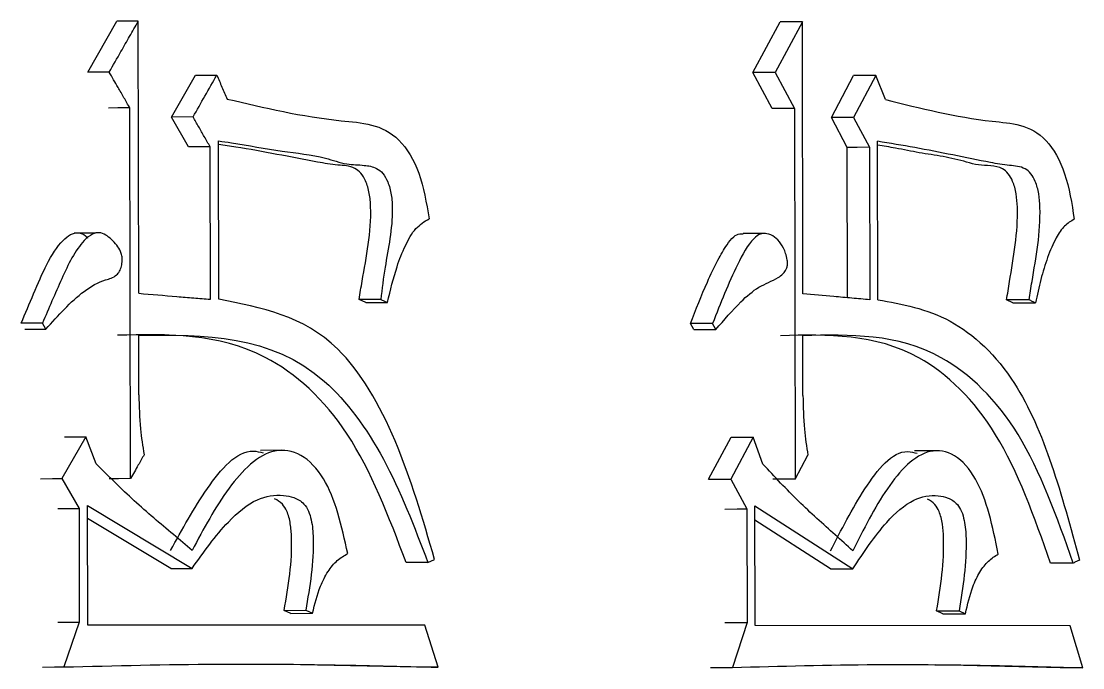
# Model space of a CAD drawing. Header units: millimetres. Extents: x 2384 to 4064, y 886 to 2074.
# Drawn here: x 2988.234 to 2992.078, y 1065.447 to 1067.786 of the extents above; entities that cross this region are included whole.
import ezdxf

# ---------------------------------------------------------------- set-up
doc = ezdxf.new("R2010")
doc.units = ezdxf.units.MM

msp = doc.modelspace()

# ---------------------------------------------------------------- linework, layer by layer
at = {"color": 7, "linetype": 'Continuous', "lineweight": 25}
for p, q in [((2988.4756, 1067.6022), (2988.5806, 1067.786)), ((2988.6597, 1066.8019), (2988.658, 1067.7863)), ((2990.8838, 1067.6006), (2990.9821, 1067.7844)), ((2991.0627, 1067.7847), (2990.9642, 1067.6009)), ((2991.0643, 1066.8003), (2991.0627, 1067.7847)), ((2988.5528, 1067.6024), (2988.4756, 1067.6022)), ((2988.7788, 1067.4398), (2988.8647, 1067.5912)), ((2988.8647, 1067.5912), (2988.9425, 1067.5914)), ((2990.9642, 1067.6009), (2990.8838, 1067.6006)), ((2990.9537, 1067.4708), (2990.8838, 1067.6006)), ((2990.9642, 1067.6009), (2991.0342, 1067.471)), ((2991.1677, 1067.4381), (2991.248, 1067.5895)), ((2991.3289, 1067.5898), (2991.2485, 1067.4384)), ((2991.3636, 1067.5032), (2991.3289, 1067.5898)), ((2988.6298, 1066.1313), (2988.6276, 1067.4726)), ((2991.0342, 1067.471), (2991.0364, 1066.1297)), ((2988.8565, 1067.44), (2988.7788, 1067.4398)), ((2988.8405, 1067.3316), (2988.7788, 1067.4398)), ((2991.2485, 1067.4384), (2991.1677, 1067.4381)), ((2991.2255, 1067.3299), (2991.1677, 1067.4381)), ((2991.2485, 1067.4384), (2991.3063, 1067.3302)), ((2988.95, 1066.7801), (2988.949, 1067.3534)), ((2991.3361, 1066.7785), (2991.3351, 1067.3518)), ((2988.9192, 1066.7801), (2988.9183, 1067.3318)), ((2991.2264, 1066.7858), (2991.2255, 1067.3299)), ((2991.3063, 1067.3302), (2991.3073, 1066.7785)), ((2988.5037, 1067.0198), (2988.4261, 1067.0195)), ((2990.9294, 1067.0183), (2990.8486, 1067.0181)), ((2989.5361, 1066.7798), (2989.4576, 1066.7796)), ((2989.4819, 1066.7687), (2989.4577, 1066.7795)), ((2989.5362, 1066.7798), (2989.5605, 1066.7689)), ((2991.884, 1066.778), (2991.8024, 1066.7778)), ((2991.8251, 1066.7669), (2991.8025, 1066.7778)), ((2988.3112, 1066.694), (2988.2343, 1066.6937)), ((2988.3238, 1066.6723), (2988.3112, 1066.694)), ((2990.7379, 1066.6924), (2990.6578, 1066.6922)), ((2990.6695, 1066.6705), (2990.6578, 1066.6922)), ((2990.7497, 1066.6707), (2990.7379, 1066.6924)), ((2988.6603, 1066.4341), (2988.6599, 1066.6505)), ((2991.0649, 1066.4325), (2991.0646, 1066.6489)), ((2988.468, 1066.2828), (2988.3809, 1066.1314)), ((2988.5055, 1066.1854), (2988.468, 1066.2828)), ((2990.7231, 1066.1296), (2990.8045, 1066.281)), ((2990.8848, 1066.2812), (2990.8033, 1066.1299)), ((2990.9199, 1066.1838), (2990.8848, 1066.2812)), ((2989.1784, 1066.2338), (2989.1003, 1066.2336)), ((2991.5498, 1066.2321), (2991.4686, 1066.2319)), ((2991.0364, 1066.1297), (2991.0827, 1066.2162)), ((2988.3809, 1066.1314), (2988.4435, 1066.0232)), ((2990.8033, 1066.1299), (2990.8619, 1066.0216)), ((2988.4746, 1066.034), (2988.8531, 1065.8066)), ((2988.4753, 1065.6013), (2988.4746, 1066.034)), ((2990.891, 1066.0324), (2991.2455, 1065.805)), ((2990.8918, 1065.5997), (2990.891, 1066.0324)), ((2988.4435, 1066.0232), (2988.4442, 1065.6121)), ((2990.8619, 1066.0216), (2990.8626, 1065.6106)), ((2988.7754, 1065.8064), (2988.4747, 1065.9873)), ((2991.1647, 1065.8047), (2990.8911, 1065.9805)), ((2989.7071, 1065.8277), (2989.7312, 1065.8385)), ((2988.7754, 1065.8064), (2988.8531, 1065.8066)), ((2991.1647, 1065.8047), (2991.2455, 1065.805)), ((2989.1862, 1065.6547), (2989.2644, 1065.6549)), ((2989.2106, 1065.6439), (2989.1862, 1065.6547)), ((2989.2644, 1065.6549), (2989.2889, 1065.6441)), ((2991.549, 1065.653), (2991.6302, 1065.6532)), ((2991.5718, 1065.6421), (2991.549, 1065.653)), ((2991.6302, 1065.6532), (2991.6531, 1065.6424)), ((2988.367, 1065.6119), (2988.4442, 1065.6121)), ((2988.4442, 1065.6121), (2988.3883, 1065.4499)), ((2989.2106, 1065.6439), (2989.2889, 1065.6441)), ((2990.7823, 1065.6103), (2990.8626, 1065.6106)), ((2990.8626, 1065.6106), (2990.8103, 1065.4484)), ((2991.5718, 1065.6421), (2991.6531, 1065.6424)), ((2989.6954, 1065.6006), (2988.4753, 1065.6013)), ((2989.7439, 1065.4491), (2989.6954, 1065.6006)), ((2992.0329, 1065.5988), (2990.8918, 1065.5997)), ((2992.0782, 1065.4473), (2992.0329, 1065.5988)), ((2989.6651, 1065.4489), (2989.1879, 1065.4587)), ((2991.9963, 1065.4471), (2991.546, 1065.4571))]:
    msp.add_line(p, q, dxfattribs=at)
at = {"color": 7, "linetype": 'Continuous', "lineweight": 25, "flags": 128}
for points in [[(2988.658, 1067.7863), (2988.6147, 1067.7861), (2988.5806, 1067.786)], [(2991.0627, 1067.7847), (2991.0176, 1067.7846), (2990.9821, 1067.7844)], [(2991.3289, 1067.5898), (2991.2836, 1067.5896), (2991.248, 1067.5895)], [(2988.6276, 1067.4726), (2988.5842, 1067.4725), (2988.5502, 1067.4723)], [(2991.0342, 1067.471), (2990.9891, 1067.4709), (2990.9537, 1067.4708)], [(2988.9183, 1067.3318), (2988.8747, 1067.3317), (2988.8405, 1067.3316)], [(2991.3063, 1067.3302), (2991.261, 1067.33), (2991.2255, 1067.3299)], [(2989.4819, 1066.7687), (2989.5143, 1066.7688), (2989.5374, 1066.7689), (2989.5605, 1066.7689)], [(2991.8251, 1066.7669), (2991.8587, 1066.767), (2991.8827, 1066.7671), (2991.9067, 1066.7672)], [(2988.2468, 1066.6721), (2988.2738, 1066.6721), (2988.2988, 1066.6722), (2988.3238, 1066.6723)], [(2990.6696, 1066.6704), (2990.6976, 1066.6705), (2990.7237, 1066.6706), (2990.7497, 1066.6707)], [(2988.3908, 1066.2825), (2988.434, 1066.2827), (2988.468, 1066.2828)], [(2990.8045, 1066.281), (2990.8495, 1066.2811), (2990.8848, 1066.2812)], [(2988.3039, 1066.1311), (2988.347, 1066.1313), (2988.3809, 1066.1314)], [(2988.6298, 1066.1313), (2988.5865, 1066.1311), (2988.5525, 1066.131)], [(2990.7231, 1066.1296), (2990.768, 1066.1297), (2990.8033, 1066.1299)], [(2991.0364, 1066.1297), (2990.9913, 1066.1295), (2990.9559, 1066.1294)], [(2988.3664, 1066.0229), (2988.4095, 1066.0231), (2988.4435, 1066.0232)], [(2990.7816, 1066.0214), (2990.8266, 1066.0215), (2990.8619, 1066.0216)], [(2989.7071, 1065.8277), (2989.6751, 1065.8276), (2989.6517, 1065.8276), (2989.6283, 1065.8275)], [(2992.0438, 1065.8259), (2992.0105, 1065.8258), (2991.9862, 1065.8258), (2991.9619, 1065.8257)], [(2988.3113, 1065.4496), (2988.3544, 1065.4498), (2988.3883, 1065.4499)], [(2989.7439, 1065.4491), (2989.6998, 1065.449), (2989.6651, 1065.4489)], [(2990.7301, 1065.4481), (2990.775, 1065.4483), (2990.8103, 1065.4484)], [(2992.0782, 1065.4473), (2992.0323, 1065.4472), (2991.9963, 1065.4471)]]:
    msp.add_lwpolyline(points, dxfattribs=at)
at = {"color": 7, "linetype": 'Continuous', "lineweight": 25}
for points, knots in [([(2988.5528, 1067.6024), (2988.567, 1067.6271), (2988.5916, 1067.6701), (2988.6267, 1067.7314), (2988.6476, 1067.768), (2988.658, 1067.7863)], [0, 0, 0, 0, 0.403162, 0.701581, 1, 1, 1, 1]), ([(2988.6276, 1067.4726), (2988.6204, 1067.485), (2988.6062, 1067.5097), (2988.5813, 1067.553), (2988.5635, 1067.5839), (2988.5528, 1067.6024)], [0, 0, 0, 0, 0.285576, 0.571153, 1, 1, 1, 1]), ([(2988.8565, 1067.44), (2988.8708, 1067.4653), (2988.8995, 1067.5157), (2988.9281, 1067.5662), (2988.9425, 1067.5914)], [0, 0, 0, 0, 0.4999997, 1, 1, 1, 1]), ([(2988.9425, 1067.5914), (2988.9486, 1067.577), (2988.961, 1067.5481), (2988.9733, 1067.5193), (2988.9795, 1067.5049)], [0, 0, 0, 0, 0.5, 1, 1, 1, 1]), ([(2988.9795, 1067.5049), (2989.115, 1067.4731), (2989.3206, 1067.4248), (2989.5782, 1067.4142), (2989.6831, 1067.24), (2989.7016, 1067.1287), (2989.711, 1067.0717)], [0, 0, 0, 0, 0.492344, 0.747305, 0.87043, 1, 1, 1, 1]), ([(2991.3636, 1067.5032), (2991.4903, 1067.4714), (2991.6826, 1067.4231), (2991.9232, 1067.4124), (2992.0212, 1067.2381), (2992.0384, 1067.1269), (2992.0473, 1067.0699)], [0, 0, 0, 0, 0.492341, 0.747362, 0.87046, 1, 1, 1, 1]), ([(2988.9183, 1067.3318), (2988.9112, 1067.3442), (2988.8974, 1067.3684), (2988.8768, 1067.4045), (2988.8632, 1067.4282), (2988.8565, 1067.44)], [0, 0, 0, 0, 0.342691, 0.671345, 1, 1, 1, 1]), ([(2988.949, 1067.3534), (2988.9644, 1067.3512), (2989.0414, 1067.34), (2989.1702, 1067.3139), (2989.3106, 1067.3025), (2989.4084, 1067.2671), (2989.4705, 1067.2669), (2989.5151, 1067.2597), (2989.5447, 1067.2375), (2989.5637, 1067.2038), (2989.5759, 1067.1587), (2989.5822, 1067.0517), (2989.5543, 1066.9275), (2989.5409, 1066.8186), (2989.5361, 1066.7798)], [0, 0, 0, 0, 0.051169, 0.255803, 0.43142, 0.519239, 0.589373, 0.63947, 0.668027, 0.69672, 0.732236, 0.768408, 0.917453, 1, 1, 1, 1]), ([(2989.4576, 1066.7796), (2989.4612, 1066.8017), (2989.4796, 1066.9114), (2989.506, 1067.0397), (2989.4962, 1067.1642), (2989.4837, 1067.2069), (2989.465, 1067.2383), (2989.4308, 1067.2635), (2989.3765, 1067.2645), (2989.2338, 1067.2899), (2989.09, 1067.3192), (2988.9698, 1067.3377), (2988.949, 1067.3409)], [0, 0, 0, 0, 0.052299, 0.259938, 0.297681, 0.335557, 0.365318, 0.395108, 0.470978, 0.561601, 0.924156, 1, 1, 1, 1]), ([(2991.884, 1066.7781), (2991.8874, 1066.8001), (2991.9045, 1066.9097), (2991.9291, 1067.0378), (2991.9202, 1067.1624), (2991.9085, 1067.2051), (2991.891, 1067.2366), (2991.8592, 1067.2619), (2991.8087, 1067.2631), (2991.6762, 1067.2876), (2991.5173, 1067.3223), (2991.38, 1067.3445), (2991.3351, 1067.3518)], [0, 0, 0, 0, 0.04768, 0.236985, 0.271467, 0.306071, 0.333276, 0.36051, 0.429461, 0.511559, 0.840013, 1, 1, 1, 1]), ([(2991.8024, 1066.7778), (2991.8058, 1066.7999), (2991.8229, 1066.9098), (2991.8477, 1067.0382), (2991.8384, 1067.1628), (2991.8266, 1067.2054), (2991.8091, 1067.2367), (2991.7678, 1067.2688), (2991.715, 1067.2599), (2991.6436, 1067.2809), (2991.5724, 1067.2984), (2991.4861, 1067.3092), (2991.4073, 1067.3265), (2991.3568, 1067.3345), (2991.3351, 1067.338)], [0, 0, 0, 0, 0.052922, 0.263035, 0.301131, 0.339363, 0.369418, 0.399499, 0.515952, 0.572999, 0.686955, 0.800809, 0.914663, 1, 1, 1, 1]), ([(2989.5605, 1066.7689), (2989.571, 1066.8129), (2989.5884, 1066.8848), (2989.6235, 1066.9745), (2989.6608, 1067.0411), (2989.6945, 1067.0616), (2989.711, 1067.0717)], [0, 0, 0, 0, 0.349071, 0.571765, 0.789358, 1, 1, 1, 1]), ([(2992.0473, 1067.0699), (2992.0353, 1067.0628), (2992.0109, 1067.0485), (2991.9781, 1066.999), (2991.9497, 1066.9328), (2991.9256, 1066.8522), (2991.913, 1066.7956), (2991.9067, 1066.7672)], [0, 0, 0, 0, 0.162413, 0.328967, 0.549593, 0.773853, 1, 1, 1, 1]), ([(2988.2343, 1066.6937), (2988.2491, 1066.7289), (2988.294, 1066.835), (2988.3462, 1066.9604), (2988.4118, 1067.0167), (2988.4403, 1067.0239), (2988.4622, 1067.0154), (2988.472, 1067.0049), (2988.4746, 1067.002)], [0, 0, 0, 0, 0.239702, 0.721653, 0.808127, 0.895049, 0.971776, 1, 1, 1, 1]), ([(2988.3238, 1066.6723), (2988.3459, 1066.6969), (2988.4124, 1066.771), (2988.4978, 1066.8442), (2988.5722, 1066.8584), (2988.5906, 1066.8807), (2988.5978, 1066.8993), (2988.6007, 1066.9192), (2988.5993, 1066.9383), (2988.5927, 1066.958), (2988.5737, 1066.9858), (2988.5478, 1067.011), (2988.5166, 1067.024), (2988.489, 1067.0167), (2988.436, 1066.9725), (2988.3791, 1066.8528), (2988.334, 1066.7474), (2988.3112, 1066.694)], [0, 0, 0, 0, 0.109652, 0.330684, 0.386401, 0.404635, 0.422869, 0.441529, 0.456387, 0.471248, 0.497614, 0.560435, 0.593187, 0.625963, 0.670925, 0.833231, 1, 1, 1, 1]), ([(2990.6578, 1066.6922), (2990.6775, 1066.743), (2990.7083, 1066.8226), (2990.7533, 1066.9172), (2990.7852, 1066.9726), (2990.8114, 1067.0069), (2990.8327, 1067.0189), (2990.8444, 1067.0173), (2990.8485, 1067.0168)], [0, 0, 0, 0, 0.38539, 0.603224, 0.768701, 0.875324, 0.956115, 1, 1, 1, 1]), ([(2990.7497, 1066.6707), (2990.7793, 1066.7056), (2990.8288, 1066.7639), (2990.9047, 1066.8289), (2990.9586, 1066.8474), (2990.9905, 1066.8695), (2991.0012, 1066.8819), (2991.0071, 1066.8942), (2991.0094, 1066.9078), (2991.0083, 1066.9261), (2991.0012, 1066.9528), (2990.9861, 1066.9833), (2990.9622, 1067.0078), (2990.9362, 1067.0192), (2990.9099, 1067.0188), (2990.8694, 1066.9877), (2990.8286, 1066.9074), (2990.7802, 1066.8028), (2990.752, 1066.7293), (2990.7379, 1066.6924)], [0, 0, 0, 0, 0.15641, 0.260865, 0.365458, 0.392664, 0.410239, 0.421339, 0.432549, 0.445637, 0.467958, 0.506677, 0.54584, 0.586946, 0.621915, 0.6571, 0.775358, 0.887356, 1, 1, 1, 1]), ([(2988.6597, 1066.8019), (2988.7058, 1066.798), (2988.7723, 1066.7925), (2988.8587, 1066.7852), (2988.899, 1066.7818), (2988.9192, 1066.7801)], [0, 0, 0, 0, 0.5322533, 0.7661263, 1, 1, 1, 1]), ([(2991.3073, 1066.7785), (2991.2856, 1066.7804), (2991.2422, 1066.7844), (2991.1612, 1066.7916), (2991.1019, 1066.797), (2991.0643, 1066.8003)], [0, 0, 0, 0, 0.268788, 0.537575, 1, 1, 1, 1]), ([(2989.7312, 1065.8385), (2989.6884, 1065.9853), (2989.6043, 1066.274), (2989.3575, 1066.7019), (2989.103, 1066.7507), (2988.95, 1066.7801)], [0, 0, 0, 0, 0.291804, 0.574112, 1, 1, 1, 1]), ([(2991.3361, 1066.7785), (2991.4246, 1066.7626), (2991.6028, 1066.7306), (2991.9, 1066.4506), (2992.0024, 1066.0723), (2992.0662, 1065.8367)], [0, 0, 0, 0, 0.271558, 0.546439, 1, 1, 1, 1]), ([(2991.9067, 1066.7672), (2991.9029, 1066.769), (2991.8954, 1066.7726), (2991.8878, 1066.7762), (2991.884, 1066.778)], [0, 0, 0, 0, 0.499988, 1, 1, 1, 1]), ([(2989.6283, 1065.8275), (2989.565, 1065.9937), (2989.4413, 1066.3186), (2989.0657, 1066.6605), (2988.7651, 1066.6541), (2988.5825, 1066.6502)], [0, 0, 0, 0, 0.291237, 0.569425, 1, 1, 1, 1]), ([(2988.6599, 1066.6505), (2988.8986, 1066.6522), (2989.2345, 1066.6545), (2989.5598, 1066.2124), (2989.6575, 1065.9573), (2989.7071, 1065.8277)], [0, 0, 0, 0, 0.546872, 0.769893, 1, 1, 1, 1]), ([(2991.9619, 1065.8257), (2991.9028, 1065.9919), (2991.7873, 1066.3169), (2991.4363, 1066.6588), (2991.155, 1066.6525), (2990.984, 1066.6486)], [0, 0, 0, 0, 0.291237, 0.569425, 1, 1, 1, 1]), ([(2992.0438, 1065.8259), (2991.9846, 1065.9922), (2991.8688, 1066.3172), (2991.5173, 1066.659), (2991.2357, 1066.6527), (2991.0646, 1066.6489)], [0, 0, 0, 0, 0.291092, 0.569283, 1, 1, 1, 1]), ([(2988.6603, 1066.4341), (2988.6611, 1066.393), (2988.6626, 1066.3198), (2988.6742, 1066.2489), (2988.6793, 1066.2178)], [0, 0, 0, 0, 0.561072, 1, 1, 1, 1]), ([(2991.0649, 1066.4325), (2991.0657, 1066.3914), (2991.0671, 1066.3182), (2991.0779, 1066.2473), (2991.0827, 1066.2162)], [0, 0, 0, 0, 0.561072, 1, 1, 1, 1]), ([(2988.7753, 1065.8713), (2988.8169, 1065.9474), (2988.8984, 1066.0964), (2989.0245, 1066.2451), (2989.0984, 1066.2277), (2989.1104, 1066.2248)], [0, 0, 0, 0, 0.465964, 0.912951, 1, 1, 1, 1]), ([(2989.4164, 1065.8604), (2989.3944, 1065.9596), (2989.3613, 1066.1094), (2989.2502, 1066.2272), (2989.1197, 1066.2473), (2988.9764, 1066.103), (2988.8947, 1065.9497), (2988.853, 1065.8715)], [0, 0, 0, 0, 0.250217, 0.37779, 0.502112, 0.745933, 1, 1, 1, 1]), ([(2991.1646, 1065.8696), (2991.2035, 1065.9457), (2991.2797, 1066.0948), (2991.3977, 1066.2435), (2991.4668, 1066.226), (2991.478, 1066.2231)], [0, 0, 0, 0, 0.4659532, 0.9129299, 1, 1, 1, 1]), ([(2991.7722, 1065.8586), (2991.7517, 1065.9578), (2991.7207, 1066.1076), (2991.6169, 1066.2255), (2991.4949, 1066.2457), (2991.3609, 1066.1013), (2991.2844, 1065.9481), (2991.2453, 1065.8699)], [0, 0, 0, 0, 0.25015, 0.377758, 0.502112, 0.745934, 1, 1, 1, 1]), ([(2988.853, 1065.8715), (2988.8304, 1065.8908), (2988.7606, 1065.9503), (2988.6423, 1066.0481), (2988.5511, 1066.1396), (2988.5055, 1066.1854)], [0, 0, 0, 0, 0.192941, 0.596107, 1, 1, 1, 1]), ([(2988.6793, 1066.2178), (2988.6722, 1066.2054), (2988.6604, 1066.1848), (2988.644, 1066.156), (2988.6345, 1066.1395), (2988.6298, 1066.1313)], [0, 0, 0, 0, 0.42836, 0.714179, 1, 1, 1, 1]), ([(2991.2453, 1065.8699), (2991.2242, 1065.8892), (2991.1589, 1065.9487), (2991.0481, 1066.0465), (2990.9627, 1066.138), (2990.9199, 1066.1838)], [0, 0, 0, 0, 0.192941, 0.596107, 1, 1, 1, 1]), ([(2988.8531, 1065.8066), (2988.8952, 1065.8658), (2988.9666, 1065.9661), (2989.0803, 1066.0624), (2989.1651, 1066.0756), (2989.222, 1066.0648), (2989.2544, 1066.0468), (2989.2753, 1066.0152), (2989.2879, 1065.9728), (2989.2979, 1065.8494), (2989.2793, 1065.7413), (2989.2644, 1065.6549)], [0, 0, 0, 0, 0.236472, 0.400892, 0.534168, 0.588802, 0.643894, 0.675813, 0.707612, 0.766357, 1, 1, 1, 1]), ([(2991.2455, 1065.805), (2991.2849, 1065.8643), (2991.3518, 1065.9647), (2991.4584, 1066.0609), (2991.5376, 1066.074), (2991.5906, 1066.063), (2991.6209, 1066.0451), (2991.6403, 1066.0136), (2991.6521, 1065.9711), (2991.6615, 1065.8477), (2991.6441, 1065.7396), (2991.6302, 1065.6532)], [0, 0, 0, 0, 0.237032, 0.40138, 0.534635, 0.589033, 0.643886, 0.675792, 0.707579, 0.7663, 1, 1, 1, 1]), ([(2989.1862, 1065.6547), (2989.2013, 1065.7422), (2989.2191, 1065.8461), (2989.21, 1065.9685), (2989.1992, 1066.0115), (2989.1784, 1066.0437), (2989.1617, 1066.0532), (2989.1519, 1066.0588)], [0, 0, 0, 0, 0.591591, 0.701706, 0.812748, 0.891625, 1, 1, 1, 1]), ([(2991.549, 1065.653), (2991.5631, 1065.7407), (2991.5797, 1065.8448), (2991.5711, 1065.9673), (2991.5609, 1066.0102), (2991.5414, 1066.0423), (2991.5256, 1066.0518), (2991.5164, 1066.0573)], [0, 0, 0, 0, 0.591957, 0.701657, 0.812291, 0.891111, 1, 1, 1, 1]), ([(2989.2889, 1065.6441), (2989.2973, 1065.6779), (2989.3112, 1065.7331), (2989.3439, 1065.7963), (2989.3775, 1065.8378), (2989.4035, 1065.8529), (2989.4164, 1065.8604)], [0, 0, 0, 0, 0.34974, 0.571287, 0.787704, 1, 1, 1, 1]), ([(2991.6531, 1065.6424), (2991.661, 1065.6762), (2991.6739, 1065.7314), (2991.7045, 1065.7945), (2991.7359, 1065.836), (2991.7602, 1065.8511), (2991.7722, 1065.8586)], [0, 0, 0, 0, 0.34974, 0.571287, 0.787704, 1, 1, 1, 1]), ([(2992.0662, 1065.8367), (2992.0625, 1065.8349), (2992.055, 1065.8313), (2992.0475, 1065.8277), (2992.0438, 1065.8259)], [0, 0, 0, 0, 0.499936, 1, 1, 1, 1]), ([(2988.3883, 1065.4499), (2988.5739, 1065.4545), (2988.8956, 1065.4626), (2989.3467, 1065.4588), (2989.6115, 1065.4523), (2989.7439, 1065.4491)], [0, 0, 0, 0, 0.405352, 0.702648, 1, 1, 1, 1]), ([(2990.8103, 1065.4484), (2990.9841, 1065.453), (2991.2854, 1065.461), (2991.7072, 1065.457), (2991.9545, 1065.4505), (2992.0782, 1065.4473)], [0, 0, 0, 0, 0.405352, 0.702648, 1, 1, 1, 1])]:
    msp.add_open_spline(points, degree=3, knots=knots, dxfattribs=at)

doc.saveas('drawing.dxf')
